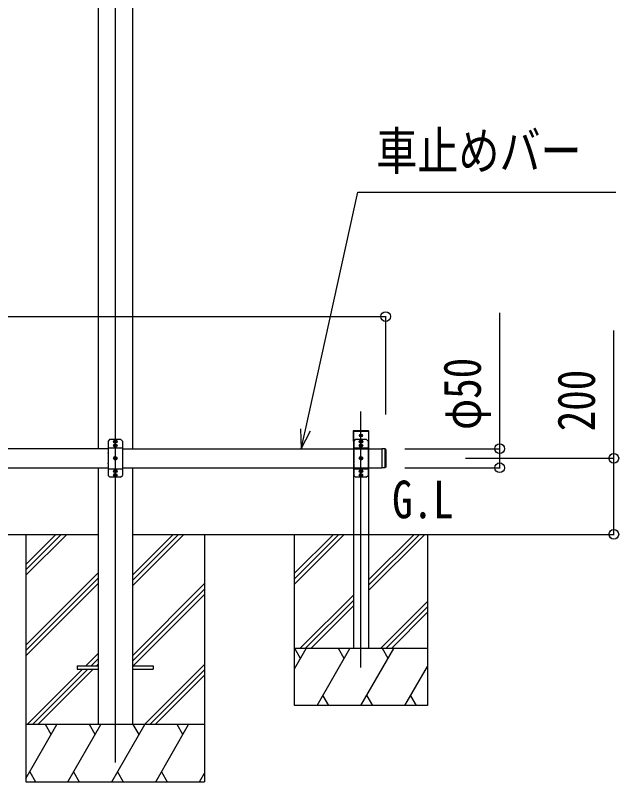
# Model space of a CAD drawing. Units: millimetres, scale not verified. Extents: x -12615 to 12615, y -8910 to 8910.
# Drawn here: x -2229 to -642, y -6026 to -4012 of the extents above; entities that cross this region are included whole.
import ezdxf
from ezdxf.enums import TextEntityAlignment as Align

# ---------------------------------------------------------------- set-up
doc = ezdxf.new("R2010")
doc.units = ezdxf.units.MM
doc.header["$LTSCALE"] = 40
for name, color, linetype in [('0-2_USER1', 3, 'Continuous'), ('0-3_YKK_12', 2, 'Continuous'), ('0-4_YKK_13', 4, 'Continuous'), ('0-5_YKK_A1', 4, 'Continuous'), ('0-6_YKK_D', 6, 'Continuous')]:
    doc.layers.add(name, color=color, linetype=linetype)
doc.styles.add('ＭＳ ゴシック', font='')
doc.styles.get('ＭＳ ゴシック').set_extended_font_data('MS Gothic')

msp = doc.modelspace()

# ---------------------------------------------------------------- linework, layer by layer
at = {"layer": '0-3_YKK_12'}
for p, q in [((-1965.57, -3282.81), (-1965.57, -5976.38)), ((-1319.57, -5726.38), (-1319.57, -5053.88)), ((-1319.57, -5120.53), (-1319.57, -5112.23)), ((-1971.31, -5131.88), (-1959.84, -5131.88)), ((-1965.57, -5137.62), (-1965.57, -5126.15)), ((-1325.31, -5131.88), (-1313.84, -5131.88)), ((-1315.42, -5116.38), (-1323.72, -5116.38)), ((-1319.57, -5137.62), (-1319.57, -5126.15)), ((-1971.31, -5142.88), (-1959.84, -5142.88)), ((-1965.57, -5148.62), (-1965.57, -5137.15)), ((-1325.31, -5142.88), (-1313.84, -5142.88)), ((-1319.57, -5148.62), (-1319.57, -5137.15)), ((-1971.31, -5176.38), (-1959.84, -5176.38)), ((-1965.57, -5182.12), (-1965.57, -5170.65)), ((-1325.31, -5176.38), (-1313.84, -5176.38)), ((-1319.57, -5182.12), (-1319.57, -5170.65)), ((-1971.31, -5209.88), (-1959.84, -5209.88)), ((-1965.57, -5215.62), (-1965.57, -5204.15)), ((-1965.57, -5226.62), (-1965.57, -5215.15)), ((-1325.31, -5209.88), (-1313.84, -5209.88)), ((-1319.57, -5215.62), (-1319.57, -5204.15)), ((-1319.57, -5226.62), (-1319.57, -5215.15)), ((-1971.31, -5220.88), (-1959.84, -5220.88)), ((-1325.31, -5220.88), (-1313.84, -5220.88))]:
    msp.add_line(p, q, dxfattribs=at)
at = {"layer": '0-4_YKK_13'}
for p, q in [((-1300.07, -5106.38), (-1339.07, -5106.38)), ((-1300.16, -5103.88), (-1338.97, -5103.88)), ((-1321.62, -5116.03), (-1321.62, -5116.73)), ((-1320.42, -5116.03), (-1321.62, -5116.03)), ((-1319.22, -5114.33), (-1319.92, -5114.33)), ((-1319.92, -5114.33), (-1319.92, -5115.53)), ((-1319.22, -5114.33), (-1319.22, -5115.53)), ((-1317.52, -5116.03), (-1318.72, -5116.03)), ((-1317.52, -5116.03), (-1317.52, -5116.73)), ((-1300.07, -5106.38), (-1299.07, -5106.38)), ((-1299.07, -5106.38), (-1299.16, -5104.82)), ((-1979.57, -5126.38), (-1984.57, -5131.38)), ((-1984.57, -5131.38), (-1984.57, -5161.67)), ((-1979.57, -5126.38), (-1966.28, -5126.38)), ((-1967.95, -5131.29), (-1966.91, -5131.27)), ((-1967.95, -5132.48), (-1966.91, -5132.49)), ((-1966.91, -5131.27), (-1966.3, -5131.15)), ((-1966.91, -5132.49), (-1966.3, -5132.61)), ((-1966.18, -5130.54), (-1966.3, -5131.15)), ((-1966.18, -5133.22), (-1966.3, -5132.61)), ((-1966.16, -5129.51), (-1966.18, -5130.54)), ((-1966.16, -5134.26), (-1966.18, -5133.22)), ((-1964.98, -5129.51), (-1964.96, -5130.54)), ((-1964.98, -5134.26), (-1964.96, -5133.22)), ((-1964.96, -5130.54), (-1964.84, -5131.15)), ((-1964.96, -5133.22), (-1964.84, -5132.61)), ((-1964.86, -5126.38), (-1951.57, -5126.38)), ((-1964.23, -5131.27), (-1964.84, -5131.15)), ((-1964.23, -5132.49), (-1964.84, -5132.61)), ((-1963.2, -5131.29), (-1964.23, -5131.27)), ((-1963.19, -5132.48), (-1964.23, -5132.49)), ((-1951.57, -5126.38), (-1946.57, -5131.38)), ((-1946.57, -5131.38), (-1946.57, -5161.67)), ((-1333.57, -5126.38), (-1338.57, -5131.38)), ((-1338.57, -5131.38), (-1338.57, -5161.67)), ((-1333.57, -5126.38), (-1320.29, -5126.38)), ((-1321.95, -5131.29), (-1320.91, -5131.27)), ((-1321.95, -5132.48), (-1320.91, -5132.49)), ((-1320.42, -5116.73), (-1321.62, -5116.73)), ((-1320.91, -5131.27), (-1320.3, -5131.15)), ((-1320.91, -5132.49), (-1320.3, -5132.61)), ((-1320.18, -5130.54), (-1320.3, -5131.15)), ((-1320.18, -5133.22), (-1320.3, -5132.61)), ((-1320.16, -5129.51), (-1320.18, -5130.54)), ((-1320.16, -5134.26), (-1320.18, -5133.22)), ((-1319.92, -5117.23), (-1319.92, -5118.43)), ((-1319.22, -5118.43), (-1319.92, -5118.43)), ((-1319.22, -5117.23), (-1319.22, -5118.43)), ((-1318.98, -5129.51), (-1318.96, -5130.54)), ((-1318.98, -5134.26), (-1318.96, -5133.22)), ((-1318.96, -5130.54), (-1318.84, -5131.15)), ((-1318.96, -5133.22), (-1318.84, -5132.61)), ((-1318.86, -5126.38), (-1305.57, -5126.38)), ((-1318.23, -5131.27), (-1318.84, -5131.15)), ((-1318.23, -5132.49), (-1318.84, -5132.61)), ((-1317.52, -5116.73), (-1318.72, -5116.73)), ((-1317.2, -5131.29), (-1318.23, -5131.27)), ((-1317.19, -5132.48), (-1318.23, -5132.49)), ((-1305.57, -5126.38), (-1300.57, -5131.38)), ((-1300.57, -5131.38), (-1300.57, -5161.67)), ((-1984.57, -5148.78), (-1946.57, -5148.78)), ((-1967.95, -5142.29), (-1966.91, -5142.27)), ((-1967.95, -5143.48), (-1966.91, -5143.49)), ((-1966.91, -5142.27), (-1966.3, -5142.15)), ((-1966.91, -5143.49), (-1966.3, -5143.61)), ((-1966.18, -5141.54), (-1966.3, -5142.15)), ((-1966.18, -5144.22), (-1966.3, -5143.61)), ((-1966.16, -5140.51), (-1966.18, -5141.54)), ((-1966.16, -5145.26), (-1966.18, -5144.22)), ((-1964.98, -5140.51), (-1964.96, -5141.54)), ((-1964.98, -5145.26), (-1964.96, -5144.22)), ((-1964.96, -5141.54), (-1964.84, -5142.15)), ((-1964.96, -5144.22), (-1964.84, -5143.61)), ((-1964.23, -5142.27), (-1964.84, -5142.15)), ((-1964.23, -5143.49), (-1964.84, -5143.61)), ((-1963.2, -5142.29), (-1964.23, -5142.27)), ((-1963.19, -5143.48), (-1964.23, -5143.49)), ((-1338.57, -5148.78), (-1300.57, -5148.78)), ((-1321.95, -5142.29), (-1320.91, -5142.27)), ((-1321.95, -5143.48), (-1320.91, -5143.49)), ((-1320.91, -5142.27), (-1320.3, -5142.15)), ((-1320.91, -5143.49), (-1320.3, -5143.61)), ((-1320.18, -5141.54), (-1320.3, -5142.15)), ((-1320.18, -5144.22), (-1320.3, -5143.61)), ((-1320.16, -5140.51), (-1320.18, -5141.54)), ((-1320.16, -5145.26), (-1320.18, -5144.22)), ((-1318.98, -5140.51), (-1318.96, -5141.54)), ((-1318.98, -5145.26), (-1318.96, -5144.22)), ((-1318.96, -5141.54), (-1318.84, -5142.15)), ((-1318.96, -5144.22), (-1318.84, -5143.61)), ((-1318.23, -5142.27), (-1318.84, -5142.15)), ((-1318.23, -5143.49), (-1318.84, -5143.61)), ((-1317.2, -5142.29), (-1318.23, -5142.27)), ((-1317.19, -5143.48), (-1318.23, -5143.49)), ((-1264.57, -5151.38), (-1264.57, -5201.38)), ((-1256.57, -5151.38), (-1264.57, -5151.38)), ((-1256.57, -5151.38), (-1256.57, -5201.38)), ((-1254.57, -5153.38), (-1256.57, -5151.38)), ((-1254.57, -5153.38), (-1254.57, -5199.38)), ((-1984.57, -5163.1), (-1984.57, -5189.67)), ((-1967.95, -5175.79), (-1966.91, -5175.77)), ((-1966.91, -5175.77), (-1966.3, -5175.65)), ((-1966.18, -5175.04), (-1966.3, -5175.65)), ((-1966.16, -5174.01), (-1966.18, -5175.04)), ((-1964.98, -5174.01), (-1964.96, -5175.04)), ((-1964.96, -5175.04), (-1964.84, -5175.65)), ((-1964.23, -5175.77), (-1964.84, -5175.65)), ((-1963.2, -5175.79), (-1964.23, -5175.77)), ((-1946.57, -5163.1), (-1946.57, -5189.67)), ((-1338.57, -5163.1), (-1338.57, -5189.67)), ((-1321.95, -5175.79), (-1320.91, -5175.77)), ((-1320.91, -5175.77), (-1320.3, -5175.65)), ((-1320.18, -5175.04), (-1320.3, -5175.65)), ((-1320.16, -5174.01), (-1320.18, -5175.04)), ((-1318.98, -5174.01), (-1318.96, -5175.04)), ((-1318.96, -5175.04), (-1318.84, -5175.65)), ((-1318.23, -5175.77), (-1318.84, -5175.65)), ((-1317.2, -5175.79), (-1318.23, -5175.77)), ((-1300.57, -5163.1), (-1300.57, -5189.67)), ((-1984.57, -5191.1), (-1984.57, -5221.38)), ((-1967.95, -5176.98), (-1966.91, -5176.99)), ((-1966.91, -5176.99), (-1966.3, -5177.11)), ((-1966.18, -5177.72), (-1966.3, -5177.11)), ((-1966.16, -5178.76), (-1966.18, -5177.72)), ((-1964.98, -5178.76), (-1964.96, -5177.72)), ((-1964.96, -5177.72), (-1964.84, -5177.11)), ((-1964.23, -5176.99), (-1964.84, -5177.11)), ((-1963.19, -5176.98), (-1964.23, -5176.99)), ((-1946.57, -5191.1), (-1946.57, -5221.38)), ((-1338.57, -5191.1), (-1338.57, -5221.38)), ((-1321.95, -5176.98), (-1320.91, -5176.99)), ((-1320.91, -5176.99), (-1320.3, -5177.11)), ((-1320.18, -5177.72), (-1320.3, -5177.11)), ((-1320.16, -5178.76), (-1320.18, -5177.72)), ((-1318.98, -5178.76), (-1318.96, -5177.72)), ((-1318.96, -5177.72), (-1318.84, -5177.11)), ((-1318.23, -5176.99), (-1318.84, -5177.11)), ((-1317.19, -5176.98), (-1318.23, -5176.99)), ((-1300.57, -5191.1), (-1300.57, -5221.38)), ((-1984.57, -5203.98), (-1946.57, -5203.98)), ((-1967.95, -5209.29), (-1966.91, -5209.27)), ((-1967.95, -5210.48), (-1966.91, -5210.49)), ((-1966.91, -5209.27), (-1966.3, -5209.15)), ((-1966.91, -5210.49), (-1966.3, -5210.61)), ((-1966.18, -5208.54), (-1966.3, -5209.15)), ((-1966.18, -5211.22), (-1966.3, -5210.61)), ((-1966.16, -5207.51), (-1966.18, -5208.54)), ((-1966.16, -5212.26), (-1966.18, -5211.22)), ((-1964.98, -5207.51), (-1964.96, -5208.54)), ((-1964.98, -5212.26), (-1964.96, -5211.22)), ((-1964.96, -5208.54), (-1964.84, -5209.15)), ((-1964.96, -5211.22), (-1964.84, -5210.61)), ((-1964.23, -5209.27), (-1964.84, -5209.15)), ((-1964.23, -5210.49), (-1964.84, -5210.61)), ((-1963.2, -5209.29), (-1964.23, -5209.27)), ((-1963.19, -5210.48), (-1964.23, -5210.49)), ((-1338.57, -5203.98), (-1300.57, -5203.98)), ((-1321.95, -5209.29), (-1320.91, -5209.27)), ((-1321.95, -5210.48), (-1320.91, -5210.49)), ((-1320.91, -5209.27), (-1320.3, -5209.15)), ((-1320.91, -5210.49), (-1320.3, -5210.61)), ((-1320.18, -5208.54), (-1320.3, -5209.15)), ((-1320.18, -5211.22), (-1320.3, -5210.61)), ((-1320.16, -5207.51), (-1320.18, -5208.54)), ((-1320.16, -5212.26), (-1320.18, -5211.22)), ((-1318.98, -5207.51), (-1318.96, -5208.54)), ((-1318.98, -5212.26), (-1318.96, -5211.22)), ((-1318.96, -5208.54), (-1318.84, -5209.15)), ((-1318.96, -5211.22), (-1318.84, -5210.61)), ((-1318.23, -5209.27), (-1318.84, -5209.15)), ((-1318.23, -5210.49), (-1318.84, -5210.61)), ((-1317.2, -5209.29), (-1318.23, -5209.27)), ((-1317.19, -5210.48), (-1318.23, -5210.49)), ((-1256.57, -5201.38), (-1264.57, -5201.38)), ((-1254.57, -5199.38), (-1256.57, -5201.38)), ((-1979.57, -5226.38), (-1984.57, -5221.38)), ((-1966.28, -5226.38), (-1979.57, -5226.38)), ((-1967.95, -5220.29), (-1966.91, -5220.27)), ((-1967.95, -5221.48), (-1966.91, -5221.49)), ((-1966.91, -5220.27), (-1966.3, -5220.15)), ((-1966.91, -5221.49), (-1966.3, -5221.61)), ((-1966.18, -5219.54), (-1966.3, -5220.15)), ((-1966.18, -5222.22), (-1966.3, -5221.61)), ((-1966.16, -5218.51), (-1966.18, -5219.54)), ((-1966.16, -5223.26), (-1966.18, -5222.22)), ((-1964.98, -5218.51), (-1964.96, -5219.54)), ((-1964.98, -5223.26), (-1964.96, -5222.22)), ((-1964.96, -5219.54), (-1964.84, -5220.15)), ((-1964.96, -5222.22), (-1964.84, -5221.61)), ((-1951.57, -5226.38), (-1964.86, -5226.38)), ((-1964.23, -5220.27), (-1964.84, -5220.15)), ((-1964.23, -5221.49), (-1964.84, -5221.61)), ((-1963.2, -5220.29), (-1964.23, -5220.27)), ((-1963.19, -5221.48), (-1964.23, -5221.49)), ((-1951.57, -5226.38), (-1946.57, -5221.38)), ((-1333.57, -5226.38), (-1338.57, -5221.38)), ((-1320.29, -5226.38), (-1333.57, -5226.38)), ((-1321.95, -5220.29), (-1320.91, -5220.27)), ((-1321.95, -5221.48), (-1320.91, -5221.49)), ((-1320.91, -5220.27), (-1320.3, -5220.15)), ((-1320.91, -5221.49), (-1320.3, -5221.61)), ((-1320.18, -5219.54), (-1320.3, -5220.15)), ((-1320.18, -5222.22), (-1320.3, -5221.61)), ((-1320.16, -5218.51), (-1320.18, -5219.54)), ((-1320.16, -5223.26), (-1320.18, -5222.22)), ((-1318.98, -5218.51), (-1318.96, -5219.54)), ((-1318.98, -5223.26), (-1318.96, -5222.22)), ((-1318.96, -5219.54), (-1318.84, -5220.15)), ((-1318.96, -5222.22), (-1318.84, -5221.61)), ((-1305.57, -5226.38), (-1318.86, -5226.38)), ((-1318.23, -5220.27), (-1318.84, -5220.15)), ((-1318.23, -5221.49), (-1318.84, -5221.61)), ((-1317.2, -5220.29), (-1318.23, -5220.27)), ((-1317.19, -5221.48), (-1318.23, -5221.49)), ((-1305.57, -5226.38), (-1300.57, -5221.38)), ((-2065.77, -5721.88), (-2065.77, -5730.88)), ((-2065.77, -5721.88), (-2010.81, -5721.88)), ((-2065.77, -5730.88), (-2010.81, -5730.88)), ((-1920.37, -5721.88), (-1865.77, -5721.88)), ((-1920.37, -5730.88), (-1865.77, -5730.88)), ((-1865.77, -5721.88), (-1865.77, -5730.88))]:
    msp.add_line(p, q, dxfattribs=at)
msp.add_lwpolyline([(-1339.97, -5104.82), (-1340.07, -5106.38), (-1339.07, -5106.38)], dxfattribs=at)
for centre, radius in [((-1319.57, -5116.38), 3.75), ((-1965.57, -5131.88), 4.74), ((-1319.57, -5131.88), 4.74), ((-1965.57, -5142.88), 4.74), ((-1319.57, -5142.88), 4.74), ((-1965.57, -5176.38), 4.74), ((-1319.57, -5176.38), 4.74), ((-1965.57, -5209.88), 4.74), ((-1965.57, -5220.88), 4.74), ((-1319.57, -5209.88), 4.74), ((-1319.57, -5220.88), 4.74)]:
    msp.add_circle(centre, radius, dxfattribs=at)
for centre, radius, start, end in [((-1338.97, -5104.88), 1, 90, 176.5), ((-1320.42, -5115.53), 0.5, 270, 0), ((-1318.72, -5115.53), 0.5, 180, 270), ((-1300.16, -5104.88), 1, 3.5, 90), ((-1965.57, -5131.88), 2.45, 165.9892, 194.0108), ((-1965.57, -5125.68), 1, 224.427, 315.573), ((-1965.57, -5131.88), 2.45, 75.9892, 104.0108), ((-1965.57, -5131.88), 2.45, 255.9892, 284.0108), ((-1965.57, -5131.88), 2.45, 345.9892, 14.0108), ((-1319.57, -5131.88), 2.45, 165.9892, 194.0108), ((-1320.42, -5117.23), 0.5, 0, 90), ((-1319.57, -5125.68), 1, 224.427, 315.573), ((-1319.57, -5131.88), 2.45, 75.9892, 104.0108), ((-1319.57, -5131.88), 2.45, 255.9892, 284.0108), ((-1318.72, -5117.23), 0.5, 90, 180), ((-1319.57, -5131.88), 2.45, 345.9892, 14.0108), ((-1965.57, -5142.88), 2.45, 165.9892, 194.0108), ((-1965.57, -5142.88), 2.45, 75.9892, 104.0108), ((-1965.57, -5142.88), 2.45, 255.9892, 284.0108), ((-1965.57, -5142.88), 2.45, 345.9892, 14.0108), ((-1319.57, -5142.88), 2.45, 165.9892, 194.0108), ((-1319.57, -5142.88), 2.45, 75.9892, 104.0108), ((-1319.57, -5142.88), 2.45, 255.9892, 284.0108), ((-1319.57, -5142.88), 2.45, 345.9892, 14.0108), ((-1985.27, -5162.38), 1, 314.427, 45.573), ((-1965.57, -5176.38), 2.45, 165.9892, 194.0108), ((-1965.57, -5176.38), 2.45, 75.9892, 104.0108), ((-1965.57, -5176.38), 2.45, 345.9892, 14.0108), ((-1945.87, -5162.38), 1, 134.427, 225.573), ((-1339.27, -5162.38), 1, 314.427, 45.573), ((-1319.57, -5176.38), 2.45, 165.9892, 194.0108), ((-1319.57, -5176.38), 2.45, 75.9892, 104.0108), ((-1319.57, -5176.38), 2.45, 345.9892, 14.0108), ((-1299.87, -5162.38), 1, 134.427, 225.573), ((-1985.27, -5190.38), 1, 314.427, 45.573), ((-1965.57, -5176.38), 2.45, 255.9892, 284.0108), ((-1945.87, -5190.38), 1, 134.427, 225.573), ((-1339.27, -5190.38), 1, 314.427, 45.573), ((-1319.57, -5176.38), 2.45, 255.9892, 284.0108), ((-1299.87, -5190.38), 1, 134.427, 225.573), ((-1965.57, -5209.88), 2.45, 165.9892, 194.0108), ((-1965.57, -5209.88), 2.45, 75.9892, 104.0108), ((-1965.57, -5209.88), 2.45, 255.9892, 284.0108), ((-1965.57, -5209.88), 2.45, 345.9892, 14.0108), ((-1319.57, -5209.88), 2.45, 165.9892, 194.0108), ((-1319.57, -5209.88), 2.45, 75.9892, 104.0108), ((-1319.57, -5209.88), 2.45, 255.9892, 284.0108), ((-1319.57, -5209.88), 2.45, 345.9892, 14.0108), ((-1965.57, -5220.88), 2.45, 165.9892, 194.0108), ((-1965.57, -5227.08), 1, 44.427, 135.573), ((-1965.57, -5220.88), 2.45, 75.9892, 104.0108), ((-1965.57, -5220.88), 2.45, 255.9892, 284.0108), ((-1965.57, -5220.88), 2.45, 345.9892, 14.0108), ((-1319.57, -5220.88), 2.45, 165.9892, 194.0108), ((-1319.57, -5227.08), 1, 44.427, 135.573), ((-1319.57, -5220.88), 2.45, 75.9892, 104.0108), ((-1319.57, -5220.88), 2.45, 255.9892, 284.0108), ((-1319.57, -5220.88), 2.45, 345.9892, 14.0108)]:
    msp.add_arc(centre, radius, start, end, dxfattribs=at)
at = {"layer": '0-5_YKK_A1'}
for p, q in [((-2010.77, -3247.38), (-2010.77, -5151.38)), ((-1920.37, -3247.38), (-1920.37, -5151.38)), ((-1339.57, -5131.72), (-1339.57, -5106.38)), ((-1299.57, -5106.38), (-1339.57, -5106.38)), ((-1339.57, -5106.38), (-1339.57, -5676.38)), ((-1299.57, -5106.38), (-1299.57, -5676.38)), ((-1984.57, -5151.38), (-3378.57, -5151.38)), ((-1946.57, -5151.38), (-1264.57, -5151.38)), ((-1264.57, -5151.38), (-1264.57, -5201.38)), ((-3378.57, -5201.38), (-1984.57, -5201.38)), ((-2010.77, -5201.38), (-2010.77, -5876.38)), ((-1946.57, -5201.38), (-1264.57, -5201.38)), ((-1920.37, -5201.38), (-1920.37, -5876.38)), ((-3352.37, -5376.38), (-2010.77, -5376.38)), ((-2200.77, -5376.38), (-2200.77, -6026.38)), ((-2200.77, -5455.36), (-2121.79, -5376.38)), ((-2200.77, -5469.5), (-2107.65, -5376.38)), ((-2200.77, -5483.64), (-2093.5, -5376.38)), ((-1920.37, -5376.38), (-835.53, -5376.38)), ((-1920.37, -5511.61), (-1785.14, -5376.38)), ((-1920.37, -5497.47), (-1799.28, -5376.38)), ((-1920.37, -5483.33), (-1813.42, -5376.38)), ((-1730.77, -5376.38), (-1730.77, -6026.38)), ((-1494.57, -5826.38), (-1494.57, -5376.38)), ((-1494.57, -5478.73), (-1392.22, -5376.38)), ((-1494.57, -5492.87), (-1378.08, -5376.38)), ((-1494.57, -5507.01), (-1363.94, -5376.38)), ((-1299.57, -5524.15), (-1151.8, -5376.38)), ((-1299.57, -5510), (-1165.94, -5376.38)), ((-1299.57, -5495.86), (-1180.09, -5376.38)), ((-1144.57, -5376.38), (-1144.57, -5826.38)), ((-2200.77, -5667.49), (-2010.88, -5477.6)), ((-2200.77, -5681.63), (-2010.87, -5491.74)), ((-2200.77, -5695.78), (-2010.87, -5505.88)), ((-1920.37, -5695.46), (-1730.77, -5505.86)), ((-1920.37, -5709.6), (-1730.77, -5520)), ((-1918.51, -5721.88), (-1730.77, -5534.14)), ((-1480.09, -5676.38), (-1339.57, -5535.86)), ((-1465.95, -5676.38), (-1339.57, -5550.01)), ((-1267.96, -5676.38), (-1144.57, -5552.99)), ((-1451.81, -5676.38), (-1339.57, -5564.15)), ((-1253.82, -5676.38), (-1144.57, -5567.14)), ((-1239.67, -5676.38), (-1144.57, -5581.28)), ((-1494.57, -5729.5), (-1463.9, -5676.38)), ((-1144.57, -5676.38), (-1494.57, -5676.38)), ((-1478.9, -5702.37), (-1493.91, -5676.38)), ((-1435.04, -5826.38), (-1348.43, -5676.38)), ((-1363.43, -5702.37), (-1378.44, -5676.38)), ((-1299.57, -5676.38), (-1339.57, -5676.38)), ((-1319.57, -5826.38), (-1232.96, -5676.38)), ((-1247.96, -5702.36), (-1262.96, -5676.38)), ((-2043.03, -5721.88), (-2010.82, -5689.68)), ((-2028.88, -5721.88), (-2010.82, -5703.81)), ((-2014.74, -5721.88), (-2010.81, -5717.95)), ((-1889.16, -5876.38), (-1730.77, -5717.99)), ((-2197.53, -5876.38), (-2052.03, -5730.88)), ((-2183.38, -5876.38), (-2037.88, -5730.88)), ((-2169.24, -5876.38), (-2023.74, -5730.88)), ((-1875.02, -5876.38), (-1730.77, -5732.13)), ((-1204.1, -5826.38), (-1144.57, -5723.28)), ((-1860.87, -5876.38), (-1730.77, -5746.28)), ((-1420.04, -5800.4), (-1405.04, -5826.38)), ((-1304.57, -5800.4), (-1289.57, -5826.38)), ((-1189.1, -5800.4), (-1174.1, -5826.38)), ((-1144.57, -5826.38), (-1494.57, -5826.38)), ((-1730.77, -5876.38), (-2200.77, -5876.38)), ((-2200.77, -6017.75), (-2119.15, -5876.38)), ((-2134.15, -5902.36), (-2149.15, -5876.38)), ((-2090.28, -6026.38), (-2003.68, -5876.38)), ((-2018.68, -5902.36), (-2033.68, -5876.38)), ((-1974.81, -6026.38), (-1888.21, -5876.38)), ((-1903.21, -5902.36), (-1918.21, -5876.38)), ((-1859.34, -6026.38), (-1772.74, -5876.38)), ((-1787.74, -5902.36), (-1802.74, -5876.38)), ((-2190.75, -6000.4), (-2175.75, -6026.38)), ((-2075.28, -6000.4), (-2060.28, -6026.38)), ((-1959.81, -6000.4), (-1944.81, -6026.38)), ((-1844.34, -6000.4), (-1829.34, -6026.38)), ((-1743.87, -6026.38), (-1730.77, -6003.69)), ((-2200.77, -6026.38), (-1730.77, -6026.38))]:
    msp.add_line(p, q, dxfattribs=at)
at = {"layer": '0-6_YKK_D'}
for p, q in [((-4108.57, -4803.88), (-1254.57, -4803.88)), ((-1254.57, -5061.63), (-1254.57, -4802.88)), ((-1204.57, -5151.38), (-953.57, -5151.38)), ((-1044.57, -5176.38), (-653.57, -5176.38)), ((-1204.57, -5201.38), (-953.57, -5201.38)), ((-834.53, -5376.38), (-653.57, -5376.38))]:
    msp.add_line(p, q, dxfattribs=at)
for points in [[(-1476.63, -5151.38), (-1465.63, -5101.58), (-1327.64, -4476.75), (-649.68, -4476.75)], [(-954.57, -5201.38), (-954.57, -5151.38), (-954.57, -4793.98)], [(-654.57, -5376.38), (-654.57, -5176.38), (-654.57, -4840.58)], [(-1478.97, -5098.63), (-1476.63, -5151.38), (-1452.28, -5104.53)]]:
    msp.add_lwpolyline(points, dxfattribs=at)
for centre in [(-1254.57, -4803.88), (-954.57, -5151.38), (-654.57, -5176.38), (-954.57, -5201.38), (-654.57, -5376.38)]:
    msp.add_circle(centre, 12.75, dxfattribs=at)

# ---------------------------------------------------------------- texts
at = {"layer": '0-2_USER1', "style": 'ＭＳ ゴシック', "width": 0.8}
msp.add_text('G.L', height=98.97, dxfattribs=at).set_placement((-1237.59, -5363.75), align=Align.BOTTOM_LEFT)
at = {"layer": '0-6_YKK_D', "style": 'ＭＳ ゴシック', "width": 0.8}
msp.add_text('車止めバー', height=98.97, dxfattribs=at).set_placement((-1279.32, -4447.54), align=Align.BOTTOM_LEFT)
for s, p in [('φ50', (-974.57, -5101.98)), ('200', (-674.57, -5105.38))]:
    msp.add_text(s, height=98.97, rotation=90, dxfattribs=at).set_placement(p, align=Align.BOTTOM_LEFT)

doc.saveas('drawing.dxf')
